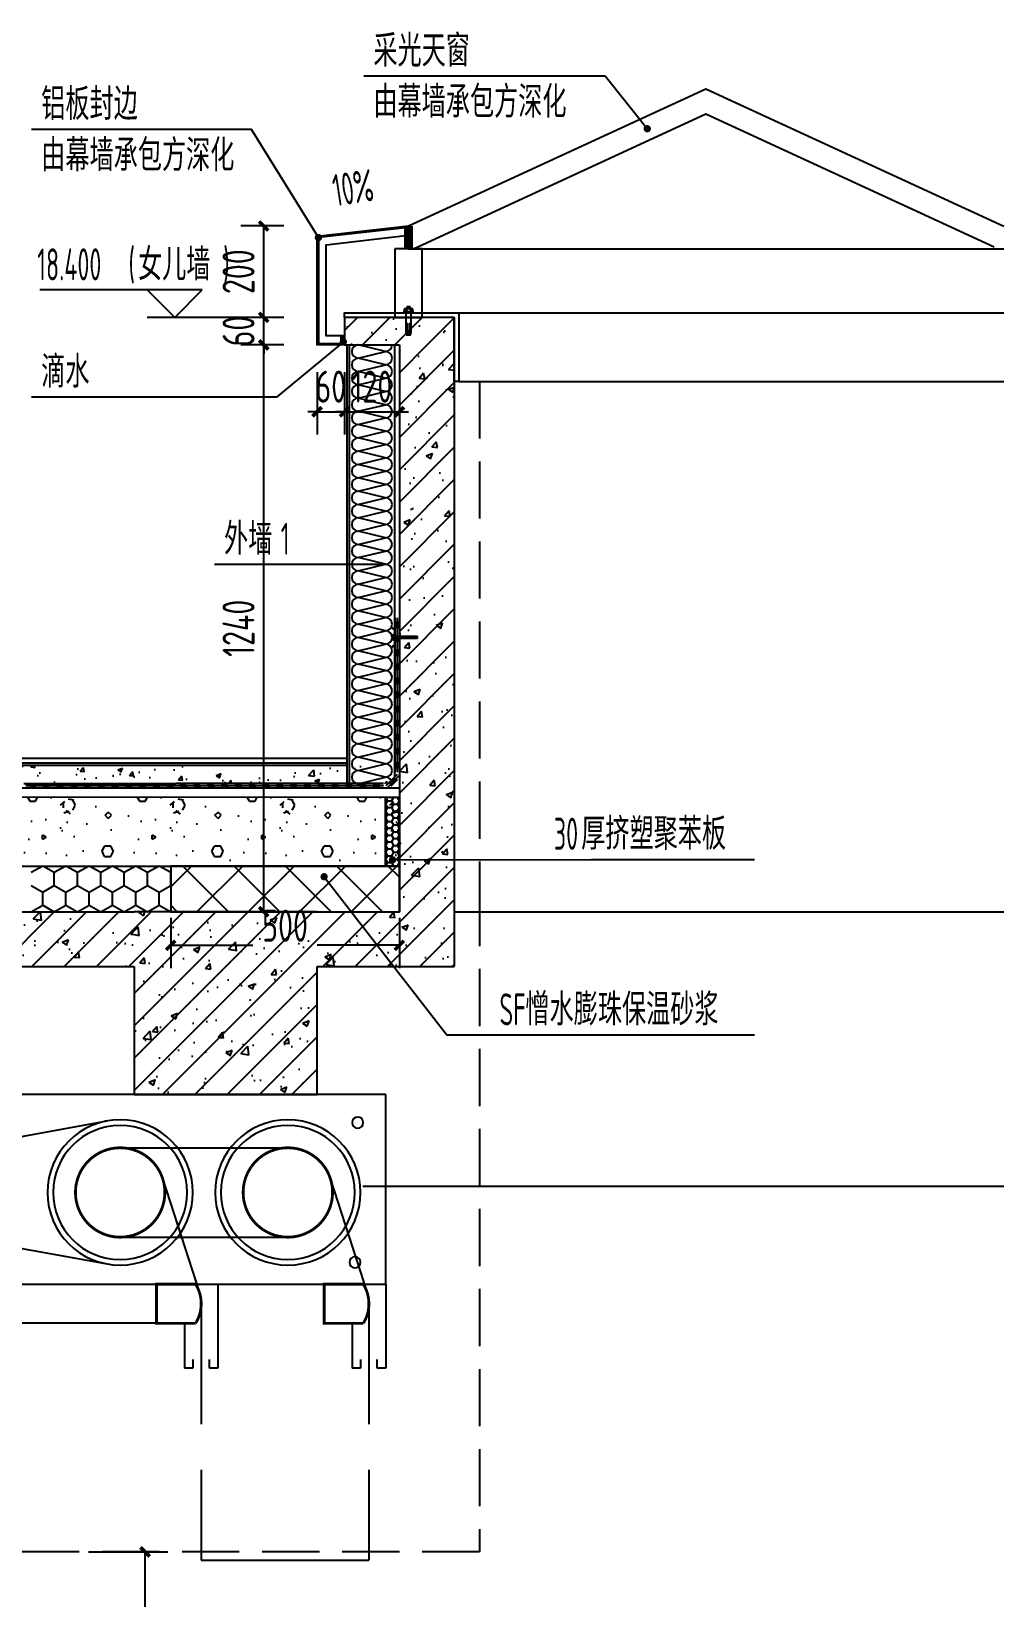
# Model space of a CAD drawing. Extents: x 198753 to 882193, y -399300 to 132460.
# Drawn here: x 438210 to 440336, y -62245 to -58819 of the extents above; entities that cross this region are included whole.
import ezdxf

# ---------------------------------------------------------------- set-up
doc = ezdxf.new("R2010")
doc.units = 0
doc.header["$LTSCALE"] = 1000
doc.header["$MEASUREMENT"] = 0
doc.linetypes.add('DASH', pattern=[0.35, 0.25, -0.1])
for name, color, linetype in [('01-标注_尺寸', 124, 'Continuous'), ('01-标注_标高', 200, 'Continuous'), ('01-标注_符号', 200, 'Continuous'), ('02-TEXT_标注', 130, 'Continuous'), ('05-填充_天正', 26, 'Continuous'), ('A-C_窗', 140, 'Continuous'), ('A-D-金属剖线', 200, 'Continuous'), ('A-D_龙骨', 131, 'Continuous'), ('A-O_屋面', 201, 'Continuous'), ('A-O_防水层', 222, 'Continuous'), ('A-STR-面层', 191, 'Continuous'), ('A-STR_门窗', 140, 'Continuous'), ('A-SUR_保温', 222, 'Continuous'), ('A-SUR_看线', 231, 'Continuous'), ('A-TECH_结构', 21, 'Continuous'), ('A_STR-砼墙', 51, 'Continuous'), ('A_STR-砼柱', 51, 'Continuous'), ('构造物', 145, 'Continuous'), ('钢龙骨', 173, 'Continuous')]:
    doc.layers.add(name, color=color, linetype=linetype)
doc.styles.add('_TCH_DIM', font='ROS1', dxfattribs={"width": 0.8, "bigfont": 'JD'})
doc.styles.add('_TCH_DIM_T3', font='ROS1', dxfattribs={"width": 0.8, "bigfont": 'JD'})
doc.dimstyles.new('_TCH_ARCH&&20', dxfattribs={"dimtxt": 70, "dimasz": 20, "dimexe": 50, "dimexo": 60, "dimgap": 20, "dimtad": 1, "dimdec": 0, "dimzin": 0, "dimdsep": 46, "dimtxsty": '_TCH_DIM_T3', "dimblk": 'ARCHTICK', "dimcen": 0.09, "dimclrt": 4, "dimazin": 2, "dimtfac": 1, "dimtdec": 0, "dimtix": 1, "dimtmove": 2, "dimatfit": 3, "dimfxl": 0, "dimtolj": 1, "dimtzin": 0, "dimarcsym": 0})
pattern_1 = [(45, (0, 0), (-35.355339, 35.355339), []), (50, (0, 0), (143.452037, -12.550427), [15, -165]), (355, (0, 0), (-27.750267, 150.438427), [12, -132]), (100.4514, (11.95, -1.05), (115.701876, 137.88791), [12.74804, -140.228422]), (46.1842, (0, 40), (213.44821, -33.1038), [22.5, -247.5]), (96.6356, (17.79, 37.24), (186.93254, 194.82357), [19.12206, -210.3426]), (351.1842, (0, 40), (186.93239, 194.82372), [18, -198]), (21, (20, 30), (119.38141, -80.523778), [15, -165]), (326, (20, 30), (48.663066, 145.03001), [12, -132]), (71.4514, (29.95, 23.29), (168.044526, 64.5061), [12.74804, -140.228422]), (37.5, (0, 0), (2.431971, 66.578771), [0, -130.4, 0, -134, 0, -132.5]), (7.5, (0, 0), (52.613907, 78.882342), [0, -76.4, 0, -127.4, 0, -50.5]), (327.5, (-44.6, 0), (106.764487, -4.5109743), [0, -50, 0, -156, 0, -207]), (317.5, (-64.6, 0), (116.637234, 20.020996), [0, -65, 0, -103.6, 0, -147])]

# ---------------------------------------------------------------- blocks, each defined once
blk = doc.blocks.new('双轨双帘防火卷帘门')
for p, q in [((-100, 0), (800, 0)), ((-100, -339.1), (-100, 0)), ((800, 0), (800, -409.1)), ((669.3, -96.3), (398.2, -47.1)), ((375, -95), (75, -95)), ((-1.5, -151.6), (-67.1, -354.7)), ((298.5, -151.6), (232.9, -354.7)), ((375, -255), (75, -255)), ((669.3, -253.7), (398.2, -302.9)), ((800, -339.1), (-100, -339.1)), ((-100, -339.1), (-100, -489.1)), ((200, -339.1), (200, -489.1)), ((-40, -409.1), (-40, -489.1)), ((260, -409.1), (260, -489.1)), ((310, -409.1), (800, -409.1)), ((-85, -489.1), (-85, -474.1)), ((-55, -474.1), (-55, -489.1)), ((215, -489.1), (215, -474.1)), ((245, -474.1), (245, -489.1)), ((-100, -489.1), (-85, -489.1)), ((-55, -489.1), (-40, -489.1)), ((200, -489.1), (215, -489.1)), ((245, -489.1), (260, -489.1))]:
    blk.add_line(p, q)
at = {"const_width": 5}
for points in [[(75, -95, -1), (75, -255, -1), (75, -95, -1)], [(375, -95, -1), (375, -255, -1), (375, -95, -1)], [(655, -135, -1), (655, -215, -1), (655, -135, 687123916425.603516)]]:
    blk.add_lwpolyline(points, format="xyb", dxfattribs=at)
for points in [[(-60, -339.1, 0.285714), (-60, -409.1), (10, -409.1), (10, -339.1)], [(240, -339.1, 0.285714), (240, -409.1), (310, -409.1), (310, -339.1)]]:
    blk.add_lwpolyline(points, format="xyb", close=True, dxfattribs=at)
for centre, radius in [((-50, -50), 10), ((75, -175), 130), ((75, -175), 120), ((375, -175), 130), ((375, -175), 120), ((750, -50), 10), ((655, -175), 80), ((-45, -300), 10), ((750, -300), 10)]:
    blk.add_circle(centre, radius)
blk.add_arc((296.2, -374.1), 66.3, 162.9588, 180)
blk = doc.blocks.new('A$C1C2A6847')
for p, q in [((52, 23.1), (55, 28.3)), ((52, 19.1), (55, 14)), ((55, 28.3), (55, 14))]:
    blk.add_line(p, q)
for points in [[(56, 42.1), (51, 37.1), (51, 5.1), (56, 0.1)], [(56.7, 41.4), (52, 36.7), (52, 26.6)], [(0, 21.1), (2, 23.1), (52, 23.1), (52, 19.1), (2, 19.1), (0, 21.1)], [(52, 25.6), (52, 16.6)], [(52, 15.6), (52, 5.6), (56.7, 0.9)]]:
    blk.add_lwpolyline(points)
for centre, start, end in [((56.4, 41.8), 315, 135), ((52, 26.1), 270, 90), ((52, 16.1), 270, 90), ((56.4, 0.5), 225, 45)]:
    blk.add_arc(centre, 0.5, start, end)
blk = doc.blocks.new('fdsgfd')
at = {"layer": '构造物', "linetype": 'DASH', "ltscale": 0.2}
for p, q in [((-7.9, 1.4), (-11.9, 1.4)), ((-11.9, 1.4), (-11.9, 0)), ((-11.9, 0), (-3.5, 0)), ((-9.2, 8.1), (-9.2, 3.7)), ((-6.8, 2.8), (-7.9, 2.8)), ((-7.9, 2.8), (-7.9, 1.4)), ((7.9, 1.4), (-7.9, 1.4)), ((-3.7, 9), (-7, 9)), ((-6.8, 2.8), (6.8, 2.8)), ((6, 0), (-6, 0)), ((-6, 0), (-6, -45)), ((-4.6, 8.2), (-4.6, 3.6)), ((-3.7, 13), (-4, 12.3)), ((4, 11.7), (-4, 12.3)), ((-4, 12.3), (-3.4, 10.9)), ((-3.4, 10.9), (-4, 9.7)), ((4, 9), (-4, 9.7)), ((-4, 9.7), (-3.7, 9)), ((3.4, 13), (-3.7, 13)), ((4, 9), (-3.7, 9)), ((-3.4, 10.9), (3.4, 10.4)), ((4, 11.7), (3.4, 13)), ((3.4, 10.4), (4, 11.7)), ((4, 9), (3.4, 10.4)), ((3.5, 0), (11.9, 0)), ((7, 9), (4, 9)), ((4.6, 8.2), (4.6, 3.6)), ((6, -45), (6, 0)), ((7.9, 2.8), (6.8, 2.8)), ((7.9, 1.4), (7.9, 2.8)), ((11.9, 1.4), (7.9, 1.4)), ((9.2, 3.7), (9.2, 8.1)), ((11.9, 0), (11.9, 1.4)), ((-6, -45), (-4, -45)), ((-4, -45), (-5.3, -48)), ((-5.3, -48), (5.3, -48)), ((5.3, -48), (4, -45)), ((4, -45), (6, -45))]:
    blk.add_line(p, q, dxfattribs=at)
for points in [[(-6.8, 9, -0.219294), (-4.6, 8.2, -0.173205), (4.6, 8.2, -0.102242), (6.8, 9)], [(-6.8, 2.8, 0.219294), (-4.6, 3.6, 0.173205), (4.6, 3.6, 0.102242), (6.8, 2.8)]]:
    blk.add_lwpolyline(points, format="xyb", dxfattribs=at)
blk.add_lwpolyline([(-4, -45), (-4, -22.3), (-2.7, -22.3), (-2.7, -45), (2.7, -45), (2.7, -22.3), (4, -22.3), (4, -45)], dxfattribs=at)
for centre, radius, start, end in [((-7.1, 6.1), 2.86, 86.7154, 137.7444), ((-6.8, 6.4), 3.56, 227.5084, 271.3321), ((6.9, 6.2), 3.43, 267.786, 313.3734), ((7, 5.8), 3.15, 44.7477, 90.8069)]:
    blk.add_arc(centre, radius, start, end, dxfattribs=at)
blk = doc.blocks.new('kyuhtr')
at = {"const_width": 20}
blk.add_lwpolyline([(50, 0), (0, 0)], dxfattribs=at)
blk.add_lwpolyline([(50, -30), (200, -30), (200, 30), (50, 30)], close=True)
blk = doc.blocks.new('$LinePat$聚苯板')
at = {"color": 0}
for p, q in [((14.8, -8.6), (0, 0)), ((29.7, 0), (14.8, -8.6)), ((14.8, -8.6), (14.8, -25.7)), ((14.8, -25.7), (0, -34.3)), ((0, -34.3), (0, -51.4)), ((29.7, -34.3), (14.8, -25.7)), ((0, -51.4), (14.8, -60)), ((14.8, -60), (29.7, -51.4))]:
    blk.add_line(p, q, dxfattribs=at)
blk = doc.blocks.new('*U237')
at = {"layer": 'A-SUR_保温', "color": 26}
blk.add_lwpolyline([(0, 0), (30, 0), (30, 150.3), (0, 150.3), (0, 0)], dxfattribs=at)
at = {"layer": 'A-SUR_保温', "color": 26, "xscale": -0.5060437014247401, "yscale": 0.5, "zscale": 0.5, "rotation": 270.0000009086517}
for p in [(30, 135.2), (30, 120.2), (30, 105.2), (30, 90.2), (30, 75.1), (30, 60.1), (30, 45.1), (30, 30.1), (30, 15), (30, 0)]:
    blk.add_blockref('$LinePat$聚苯板', p, dxfattribs=at)
blk = doc.blocks.new('_ArchTick')
at = {"color": 0, "linetype": 'ByBlock', "const_width": 0.4}
blk.add_lwpolyline([(-0.5, -0.5), (0.5, 0.5)], dxfattribs=at)
blk = doc.blocks.new('*D2115')
at = {"layer": '01-标注_尺寸', "color": 0, "lineweight": -2, "transparency": 16777216}
for p, q in [((0, -13.3), (0, -123.3)), ((500, -13.3), (500, -123.3)), ((0, -73.3), (179.6, -73.3)), ((500, -73.3), (320.4, -73.3))]:
    blk.add_line(p, q, dxfattribs=at)
at = {"layer": 'Defpoints', "color": 0, "transparency": 16777216}
for p in [(0, 46.7), (500, 46.7), (500, -73.3)]:
    blk.add_point(p, dxfattribs=at)
at = {"layer": '01-标注_尺寸', "color": 0, "lineweight": -2, "transparency": 16777216, "xscale": 20, "yscale": 20, "zscale": 20, "rotation": 180}
blk.add_blockref('_ArchTick', (0, -73.3), dxfattribs=at)
at = {"layer": '01-标注_尺寸', "color": 0, "lineweight": -2, "transparency": 16777216, "xscale": 20, "yscale": 20, "zscale": 20}
blk.add_blockref('_ArchTick', (500, -73.3), dxfattribs=at)
at = {"layer": '01-标注_尺寸', "color": 4, "transparency": 16777216, "insert": (250, -30.6), "char_height": 70, "attachment_point": 5, "style": '_TCH_DIM_T3'}
blk.add_mtext('\\A1;500', dxfattribs=at)
blk = doc.blocks.new('$LinePat$防水层2')
at = {"color": 0}
blk.add_line((0, 0), (600, 0), dxfattribs=at)
blk.add_solid([(150, 0), (450, 0), (150, -100), (450, -100)], dxfattribs=at)
blk = doc.blocks.new('$LinePat$岩棉板')
at = {"color": 0}
for p, q in [((0, -17), (12, -67)), ((12, -67), (24, -17))]:
    blk.add_line(p, q, dxfattribs=at)
for centre, start, end in [((12, -17), 0, 180), ((0, -67), 270, 0), ((24, -67), 180, 270)]:
    blk.add_arc(centre, 12, start, end, dxfattribs=at)
at = {"layer": 'Defpoints'}
blk.add_point((0, 0.1), dxfattribs=at)
at = {"layer": 'Defpoints', "color": 0}
blk.add_point((24, -84), dxfattribs=at)
blk = doc.blocks.new('*D1692')
at = {"layer": '01-标注_尺寸', "color": 0, "lineweight": -2, "transparency": 16777216}
for p, q in [((438335.2, -62144.9), (438509, -62144.9)), ((438459, -64944.9), (438459, -62144.9)), ((438335.2, -64944.9), (438509, -64944.9))]:
    blk.add_line(p, q, dxfattribs=at)
at = {"layer": 'Defpoints', "color": 0, "transparency": 16777216}
for p in [(438275.2, -62144.9), (438459, -62144.9), (438275.2, -64944.9)]:
    blk.add_point(p, dxfattribs=at)
at = {"layer": '01-标注_尺寸', "color": 0, "lineweight": -2, "transparency": 16777216, "xscale": 20, "yscale": 20, "zscale": 20}
for p, rotation in [((438459, -62144.9), 90), ((438459, -64944.9), 270)]:
    blk.add_blockref('_ArchTick', p, dxfattribs=dict(at, rotation=rotation))
at = {"layer": '01-标注_尺寸', "color": 4, "transparency": 16777216, "insert": (438404, -63532.7), "char_height": 70, "attachment_point": 5, "rotation": 90, "style": '_TCH_DIM_T3'}
blk.add_mtext('\\A1;2800', dxfattribs=at)
blk = doc.blocks.new('*D1694')
at = {"layer": '01-标注_尺寸', "color": 0, "lineweight": -2, "transparency": 16777216}
for p, q in [((438835, -59565.1), (438835, -59701.5)), ((438895, -59565.1), (438895, -59701.5)), ((438835, -59651.5), (438815, -59651.5)), ((438835, -59651.5), (438895, -59651.5)), ((438895, -59651.5), (438915, -59651.5))]:
    blk.add_line(p, q, dxfattribs=at)
at = {"layer": 'Defpoints', "color": 0, "transparency": 16777216}
for p in [(438835, -59505.1), (438895, -59505.1), (438895, -59651.5)]:
    blk.add_point(p, dxfattribs=at)
at = {"layer": '01-标注_尺寸', "color": 0, "lineweight": -2, "transparency": 16777216, "xscale": 20, "yscale": 20, "zscale": 20}
blk.add_blockref('_ArchTick', (438835, -59651.5), dxfattribs=at)
at = {"layer": '01-标注_尺寸', "color": 0, "lineweight": -2, "transparency": 16777216, "xscale": 20, "yscale": 20, "zscale": 20, "rotation": 180}
blk.add_blockref('_ArchTick', (438895, -59651.5), dxfattribs=at)
at = {"layer": '01-标注_尺寸', "color": 4, "transparency": 16777216, "insert": (438865, -59596.5), "char_height": 70, "attachment_point": 5, "style": '_TCH_DIM_T3'}
blk.add_mtext('\\A1;60', dxfattribs=at)
blk = doc.blocks.new('*D1695')
at = {"layer": '01-标注_尺寸', "color": 0, "lineweight": -2, "transparency": 16777216}
for p, q in [((438895, -59565.1), (438895, -59701.5)), ((439015, -59565.1), (439015, -59701.5)), ((438895, -59651.5), (438875, -59651.5)), ((438895, -59651.5), (439015, -59651.5)), ((439015, -59651.5), (439035, -59651.5))]:
    blk.add_line(p, q, dxfattribs=at)
at = {"layer": 'Defpoints', "color": 0, "transparency": 16777216}
for p in [(438895, -59505.1), (439015, -59505.1), (439015, -59651.5)]:
    blk.add_point(p, dxfattribs=at)
at = {"layer": '01-标注_尺寸', "color": 0, "lineweight": -2, "transparency": 16777216, "xscale": 20, "yscale": 20, "zscale": 20}
blk.add_blockref('_ArchTick', (438895, -59651.5), dxfattribs=at)
at = {"layer": '01-标注_尺寸', "color": 0, "lineweight": -2, "transparency": 16777216, "xscale": 20, "yscale": 20, "zscale": 20, "rotation": 180}
blk.add_blockref('_ArchTick', (439015, -59651.5), dxfattribs=at)
at = {"layer": '01-标注_尺寸', "color": 4, "transparency": 16777216, "insert": (438955, -59596.5), "char_height": 70, "attachment_point": 5, "style": '_TCH_DIM_T3'}
blk.add_mtext('\\A1;120', dxfattribs=at)
blk = doc.blocks.new('*D1696')
at = {"layer": '01-标注_尺寸', "color": 0, "lineweight": -2, "transparency": 16777216}
for p, q in [((438762.2, -59245.1), (438668.3, -59245.1)), ((438718.3, -59445.1), (438718.3, -59245.1)), ((438762.2, -59445.1), (438668.3, -59445.1))]:
    blk.add_line(p, q, dxfattribs=at)
at = {"layer": 'Defpoints', "color": 0, "transparency": 16777216}
for p in [(438718.3, -59245.1), (438822.2, -59245.1), (438822.2, -59445.1)]:
    blk.add_point(p, dxfattribs=at)
at = {"layer": '01-标注_尺寸', "color": 0, "lineweight": -2, "transparency": 16777216, "xscale": 20, "yscale": 20, "zscale": 20}
for p, rotation in [((438718.3, -59245.1), 90), ((438718.3, -59445.1), 270)]:
    blk.add_blockref('_ArchTick', p, dxfattribs=dict(at, rotation=rotation))
at = {"layer": '01-标注_尺寸', "color": 4, "transparency": 16777216, "insert": (438663.3, -59345.1), "char_height": 70, "attachment_point": 5, "rotation": 90, "style": '_TCH_DIM_T3'}
blk.add_mtext('\\A1;200', dxfattribs=at)
blk = doc.blocks.new('*D1697')
at = {"layer": '01-标注_尺寸', "color": 0, "lineweight": -2, "transparency": 16777216}
for p, q in [((438718.3, -59445.1), (438718.3, -59425.1)), ((438762.2, -59445.1), (438668.3, -59445.1)), ((438718.3, -59505.1), (438718.3, -59445.1)), ((438762.2, -59505.1), (438668.3, -59505.1)), ((438718.3, -59505.1), (438718.3, -59525.1))]:
    blk.add_line(p, q, dxfattribs=at)
at = {"layer": 'Defpoints', "color": 0, "transparency": 16777216}
for p in [(438718.3, -59445.1), (438822.2, -59445.1), (438822.2, -59505.1)]:
    blk.add_point(p, dxfattribs=at)
at = {"layer": '01-标注_尺寸', "color": 0, "lineweight": -2, "transparency": 16777216, "xscale": 20, "yscale": 20, "zscale": 20}
for p, rotation in [((438718.3, -59445.1), 270), ((438718.3, -59505.1), 90)]:
    blk.add_blockref('_ArchTick', p, dxfattribs=dict(at, rotation=rotation))
at = {"layer": '01-标注_尺寸', "color": 4, "transparency": 16777216, "insert": (438663.3, -59475.1), "char_height": 70, "attachment_point": 5, "rotation": 90, "style": '_TCH_DIM_T3'}
blk.add_mtext('\\A1;60', dxfattribs=at)
blk = doc.blocks.new('*D1698')
at = {"layer": '01-标注_尺寸', "color": 0, "lineweight": -2, "transparency": 16777216}
for p, q in [((438762.2, -59505.1), (438668.3, -59505.1)), ((438718.3, -60744.9), (438718.3, -59505.1)), ((438762.2, -60744.9), (438668.3, -60744.9))]:
    blk.add_line(p, q, dxfattribs=at)
at = {"layer": 'Defpoints', "color": 0, "transparency": 16777216}
for p in [(438718.3, -59505.1), (438822.2, -59505.1), (438822.2, -60744.9)]:
    blk.add_point(p, dxfattribs=at)
at = {"layer": '01-标注_尺寸', "color": 0, "lineweight": -2, "transparency": 16777216, "xscale": 20, "yscale": 20, "zscale": 20}
for p, rotation in [((438718.3, -59505.1), 90), ((438718.3, -60744.9), 270)]:
    blk.add_blockref('_ArchTick', p, dxfattribs=dict(at, rotation=rotation))
at = {"layer": '01-标注_尺寸', "color": 4, "transparency": 16777216, "insert": (438663.3, -60125), "char_height": 70, "attachment_point": 5, "rotation": 90, "style": '_TCH_DIM_T3'}
blk.add_mtext('\\A1;1240', dxfattribs=at)
blk = doc.blocks.new('dfsgfdgh')
at = {"transparency": 33554641}
h = blk.add_hatch(dxfattribs=at)
h.set_pattern_fill('ANSI37', color=26, scale=50)
h.set_pattern_definition([(45, (4580, -17100), (-56.1266, 56.1266), []), (135, (4580, -17100), (-56.1266, -56.1266), [])])
h.paths.add_polyline_path([(0, 0), (500, 0), (500, 100), (0, 100)])
at = {"color": 26}
blk.add_lwpolyline([(0, 0), (500, 0), (500, 100), (0, 100)], close=True, dxfattribs=at)
at = {"layer": '01-标注_尺寸'}
dim = blk.add_linear_dim(base=(500, -73.3), p1=(0, 46.7), p2=(500, 46.7), angle=360, dimstyle='_TCH_ARCH&&20', dxfattribs=at)
dim.commit()
dim.dimension.update_dxf_attribs({"geometry": '*D2115', "text_midpoint": (250, -30.6), "dimtype": 161})

msp = doc.modelspace()

# ---------------------------------------------------------------- hatches: boundary and pattern name
at = {"layer": '05-填充_天正'}
h = msp.add_hatch(dxfattribs=at)
h.set_pattern_fill('钢筋混凝土', color=256, scale=20, style=0)
h.set_pattern_definition(pattern_1)
h.paths.add_polyline_path([(438895, -59445.1), (438895, -59505.1), (439135, -59505.1), (439135, -59445.1)])
h = msp.add_hatch(dxfattribs=at)
h.set_pattern_fill('钢筋混凝土', color=256, scale=20, style=0)
h.set_pattern_definition(pattern_1)
h.paths.add_polyline_path([(439135, -59505.1), (439015, -59505.1), (439015, -60744.9), (439047.5, -60804.9), (439135, -60744.9)])
h = msp.add_hatch(dxfattribs=at)
h.set_pattern_fill('钢筋混凝土', color=256, scale=20, style=0)
h.set_pattern_definition(pattern_1)
h.paths.add_polyline_path([(438435, -60864.9), (438435, -60744.9), (436835, -60744.9), (436835, -60864.9)])
h = msp.add_hatch(dxfattribs=at)
h.set_pattern_fill('钢筋混凝土', color=256, scale=20, style=0)
h.set_pattern_definition(pattern_1)
h.paths.add_polyline_path([(438435, -61144.9), (438835, -61144.9), (438835, -60744.9), (438435, -60744.9)])
h = msp.add_hatch(dxfattribs=at)
h.set_pattern_fill('钢筋混凝土', color=256, scale=20, style=0)
h.set_pattern_definition(pattern_1)
h.paths.add_polyline_path([(438835, -60744.9), (438835, -60864.9), (439025, -60864.9), (439047.5, -60804.9), (439015, -60744.9)])
h = msp.add_hatch(dxfattribs=at)
h.set_pattern_fill('钢筋混凝土', color=256, scale=20, style=0)
h.set_pattern_definition(pattern_1)
h.paths.add_polyline_path([(439047.5, -60804.9), (439015, -60864.9), (439135, -60864.9), (439135, -60744.9)])
at = {"layer": 'A-SUR_保温'}
h = msp.add_hatch(dxfattribs=at)
h.set_pattern_fill('混凝土', color=26, scale=15)
h.set_pattern_definition([(50, (328680.995, 341678.195), (107.589027, -9.41282), [11.25, -123.75]), (355, (328681, 341678.2), (-20.8127, 112.82882), [9, -99]), (100.4514, (328689.96, 341677.41), (86.776407, 103.415931), [9.561029, -105.171317]), (46.1842, (328681, 341708.2), (160.086157, -24.827852), [16.875, -185.625]), (96.6356, (328694.34, 341706.13), (140.199406, 146.11768), [14.34154, -157.75695]), (351.1842, (328681, 341708.2), (140.19929, 146.11779), [13.5, -148.5]), (21, (328695.995, 341700.695), (89.536058, -60.392834), [11.25, -123.75]), (326, (328696, 341700.7), (36.4973, 108.772507), [9, -99]), (71.4514, (328703.46, 341695.66), (126.033394, 48.379575), [9.561029, -105.171317]), (37.5, (328680.995, 341678.195), (1.8239783, 49.934078), [0, -97.8, 0, -100.5, 0, -99.375]), (7.5, (328680.995, 341678.195), (39.4604306, 59.161757), [0, -57.3, 0, -95.55, 0, -37.875]), (327.5, (328647.545, 341678.195), (80.0733654, -3.3832308), [0, -37.5, 0, -117, 0, -155.25]), (317.5, (328632.545, 341678.195), (87.477925, 15.015747), [0, -48.75, 0, -77.7, 0, -110.25])])
h.paths.add_polyline_path([(439015, -60464.4), (439015, -60424.9), (436874, -60424.9), (436874.5, -60464.9)])
h = msp.add_hatch(dxfattribs=at)
h.set_pattern_fill('加气混凝土', color=26, scale=20)
h.set_pattern_definition([(0, (448910.53, 337405), (120, 240), [0, -240]), (0, (448770.13, 337372.6), (120, 240), [0, -240]), (0, (448848.13, 337370.2), (120, 240), [0, -240]), (0, (448933.33, 337441), (120, 240), [0, -240]), (0, (448833.73, 337358.2), (120, 240), [0, -240]), (0, (448957.33, 337592.2), (120, 240), [0, -240]), (0, (448884.13, 337573), (120, 240), [0, -240]), (0, (448922.53, 337543), (120, 240), [0, -240]), (0, (448726.93, 337538.2), (120, 240), [0, -240]), (0, (448844.53, 337527.4), (120, 240), [0, -240]), (0, (448798.93, 337466.2), (120, 240), [0, -240]), (0, (448801.33, 337376.2), (120, 240), [0, -240]), (0, (448891.33, 337366.6), (120, 240), [0, -240]), (0, (448957.33, 337472.2), (120, 240), [0, -240]), (0, (448732.93, 337435), (120, 240), [0, -240]), (0, (448753.33, 337475.8), (120, 240), [0, -240]), (0, (448846.93, 337459), (120, 240), [0, -240]), (0, (448813.33, 337424.2), (120, 240), [0, -240]), (0, (448794.13, 337503.4), (120, 240), [0, -240]), (0, (448824.13, 337593.4), (120, 240), [0, -240]), (0, (448742.53, 337384.6), (120, 240), [0, -240]), (0, (448874.53, 337544.2), (120, 240), [0, -240]), (0, (448762.93, 337547.8), (120, 240), [0, -240]), (0, (448743.73, 337579), (120, 240), [0, -240]), (130.601294, (448942.587, 337517.052), (-599.99999337, 720.00000315), [10.53662, -4414.8444]), (18.434949, (448925.444, 337521.623), (599.9999978, 239.9999982), [10.8421, -1507.05116]), (90, (448925.44, 337511.34), (120, 240), [10.28571, -469.71426]), (161.565051, (448935.73, 337507.91), (-600.000003, 239.999982), [10.8421, -1507.05116]), (53.130102, (448935.73, 337507.91), (120, 240), [11.42857, -1188.5714]), (135, (448944.87, 337385.62), (-120.000015, 239.999984), [9.69746, -669.12504]), (45, (448931.16, 337385.62), (120, 239.999999), [9.69746, -669.12504]), (135, (448938.02, 337378.77), (-120.000015, 239.999984), [9.69746, -669.12504]), (45, (448938.02, 337378.77), (120, 239.999999), [9.69746, -669.12504]), (116.56505, (448829.44, 337546.77), (-2e-05, 479.99999), [12.77753, -255.5506]), (180, (448823.73, 337558.2), (-120, 240), [13.71429, -226.2857]), (63.43495, (448804.3, 337546.77), (1e-06, 480), [12.77753, -255.5506]), (116.56505, (448810.02, 337535.34), (-2e-05, 479.99999), [12.77753, -255.5506]), (0, (448810.02, 337535.34), (120, 240), [13.71429, -226.2857]), (63.43495, (448823.73, 337535.34), (1e-06, 480), [12.77753, -255.5506]), (107.102728, (448919.73, 337465.623), (-359.99998624, 1200.00000194), [15.54454, -6513.161]), (143.972626, (448915.159, 337480.48), (-2279.9999711, 1679.9999981), [15.54454, -3248.808]), (180, (448902.59, 337489.62), (-120, 240), [14.85714, -225.14284]), (36.0273733, (448875.159, 337480.48), (2279.99998315, 1679.9999819), [15.54454, -3248.808]), (71.565051, (448870.587, 337466.766), (360.000002, 1199.999998), [14.45613, -1503.43712]), (107.102728, (448875.159, 337451.909), (-359.99998624, 1200.00000194), [15.54454, -6513.161]), (143.972626, (448887.73, 337442.766), (-2279.9999711, 1679.9999981), [15.54454, -3248.808]), (0, (448887.73, 337442.77), (120, 240), [14.85714, -225.14284]), (36.0273733, (448902.587, 337442.766), (2279.99998315, 1679.9999819), [15.54454, -3248.808]), (71.565051, (448915.16, 337451.91), (360.000002, 1199.999998), [14.45613, -1503.43712]), (150.255118, (448922.016, 337577.623), (-360.0000009, 239.999997), [9.21401, -1925.72784]), (90, (448914.02, 337573.05), (120, 240), [9.14286, -470.8571]), (29.744881, (448914.016, 337573.052), (360.0000002, 239.9999989), [9.21401, -1925.72784]), (116.56505, (448866.02, 337407.34), (-2e-05, 479.99999), [12.77753, -255.5506]), (168.690067, (448860.302, 337418.766), (-1080.0000008, 239.999994), [11.6549, -2435.8742]), (41.185925, (448839.73, 337413.052), (2999.99998182, 2639.9999769), [12.14874, -5090.3208]), (90, (448839.73, 337401.62), (120, 240), [11.42857, -468.5714]), (138.814074, (448848.873, 337393.623), (-2999.99994668, 2640.0000168), [12.14874, -5090.3208]), (16.6992442, (448848.873, 337393.623), (3959.9999702, 1199.99998743), [11.93178, -4999.415]), (60.945396, (448860.302, 337397.052), (119.99999968, 239.99999788), [11.76643, -4930.1358]), (109.983106, (448765.444, 337507.909), (-600.00000226, 1679.99999555), [13.3768, -5604.879]), (155.556045, (448760.873, 337520.48), (-1560.00000595, 719.99998504), [13.8092, -5786.0526]), (24.4439547, (448735.73, 337520.48), (1560.00000078, 719.99999654), [13.8092, -5786.0526]), (70.0168934, (448731.159, 337507.909), (600.0000018, 1679.99999583), [13.3768, -5604.879]), (109.983106, (448735.73, 337495.337), (-600.00000226, 1679.99999555), [13.3768, -5604.879]), (160.016893, (448748.302, 337490.766), (-600.0000004, 239.9999891), [13.3768, -2795.751]), (19.9831065, (448748.302, 337490.766), (599.9999967, 239.9999996), [13.3768, -2795.751]), (70.0168934, (448760.873, 337495.337), (600.0000018, 1679.99999583), [13.3768, -5604.879]), (122.005383, (448854.587, 337486.195), (-120.0000161, 239.9999877), [10.78169, -2253.3736]), (18.434949, (448838.587, 337491.91), (599.9999978, 239.9999982), [10.8421, -1507.05116]), (90, (448838.59, 337481.62), (120, 240), [10.28571, -469.71426]), (161.565051, (448848.873, 337478.195), (-600.000003, 239.999982), [10.8421, -1507.05116]), (54.462322, (448848.873, 337478.195), (839.9999988, 1199.9999982), [9.83123, -4119.2846]), (116.56505, (448784.87, 337427.9), (-2e-05, 479.99999), [12.77753, -255.5506]), (180, (448779.16, 337439.34), (-120, 240), [12.57143, -227.42856]), (59.0362434, (448759.73, 337427.909), (120.0000004, 239.9999988), [13.32789, -2785.5288]), (120.963756, (448766.587, 337416.48), (-120.0000164, 239.999989), [13.32789, -2785.5288]), (0, (448766.59, 337416.48), (120, 240), [12.57143, -227.42856]), (63.43495, (448779.16, 337416.48), (1e-06, 480), [12.77753, -255.5506])])
h.paths.add_polyline_path([(439015, -60633.7), (439015, -60494.6), (436834.3, -60494.9), (436834.3, -60624.9)])

# ---------------------------------------------------------------- linework, layer by layer
at = {"layer": '01-标注_标高'}
for p, q in [((438583.8, -59385.1), (438229.2, -59385.1)), ((438523.8, -59445.1), (438463.8, -59385.1)), ((438523.8, -59445.1), (438583.8, -59385.1)), ((438683.8, -59445.1), (438463.8, -59445.1))]:
    msp.add_line(p, q, dxfattribs=at)
at = {"layer": '01-标注_符号'}
for p, q in [((439464.7, -58917.6), (438937.2, -58917.6)), ((439557, -59032.5), (439464.7, -58917.6)), ((438691.5, -59034.3), (438210.9, -59034.3)), ((438838, -59270.5), (438691.5, -59034.3)), ((438892.5, -59498.7), (438746, -59619.7)), ((438746, -59619.7), (438210.9, -59619.7)), ((438751, -59985.2), (438610.6, -59985.2)), ((438986.2, -59985.2), (438751, -59985.2)), ((439000, -60631.3), (439435, -60630.3)), ((439435, -60630.3), (439791.7, -60630.3)), ((438850.4, -60668.2), (439118.4, -61014.4)), ((439118.4, -61014.4), (439791.7, -61014.4))]:
    msp.add_line(p, q, dxfattribs=at)
at = {"layer": '01-标注_符号', "const_width": 8}
for points in [[(439559.5, -59035.6, 1), (439554.5, -59029.4, 1)], [(438840.1, -59273.9, 1), (438835.9, -59267.1, 1)], [(438895.6, -59496.2, 1), (438889.4, -59501.3, 1)], [(438996, -60631.3, 1), (439004, -60631.3, 1)], [(438848, -60665.1, 1), (438852.9, -60671.4, 1)]]:
    msp.add_lwpolyline(points, format="xyb", close=True, dxfattribs=at)
at = {"layer": '01-标注_符号'}
msp.add_lwpolyline([(438977.3, -59208.3, 0, 0, 0), (438919.9, -59217, 16, 0, 0), (438860.6, -59226.1, 0, 0, 0)], format="xyseb", dxfattribs=at)
at = {"layer": 'A-C_窗'}
for points in [[(439035, -59245.1), (439685, -58945.1), (440336.3, -59245.7)], [(439046, -59295.1), (439685, -59000.2), (440315.3, -59291.1)]]:
    msp.add_lwpolyline(points, dxfattribs=at)
at = {"layer": 'A-D-金属剖线'}
for points in [[(438895, -59505.1), (438835, -59505.1), (438835, -59267.7), (439035, -59245.1)], [(439035, -59248.2), (438838, -59270.5), (438838, -59502.1), (438895, -59502.1)], [(438895, -59485.1), (438855, -59485.1), (438855, -59286.1), (439035, -59265.6)]]:
    msp.add_lwpolyline(points, dxfattribs=at)
msp.add_lwpolyline([(439015, -59435.1), (439145, -59435.1), (439145, -59585.1), (439135, -59585.1), (439135, -59445.1), (438895, -59445.1), (438895, -59435.1)], close=True, dxfattribs=at)
at = {"layer": 'A-D-金属剖线', "const_width": 10}
msp.add_lwpolyline([(438890, -59485.1), (438890, -59505.1)], dxfattribs=at)
at = {"layer": 'A-D_龙骨'}
msp.add_line((439035, -59295.1), (440336.3, -59295.1), dxfattribs=at)
at = {"layer": 'A-O_屋面'}
for p, q in [((438900, -59505.1), (438900, -60465.5)), ((438900, -60409.9), (436940, -60409.9)), ((438900, -60419.9), (436940, -60419.9)), ((438900, -60424.9), (436940, -60424.9)), ((439015, -60474.6), (436835, -60474.9)), ((439015, -60494.6), (436835.5, -60494.9)), ((436835, -60644.9), (439015, -60644.9))]:
    msp.add_line(p, q, dxfattribs=at)
at = {"layer": 'A-O_防水层'}
msp.add_lwpolyline([(439015, -60474.6), (436835, -60474.9)], dxfattribs=at)
at = {"layer": 'A-STR-面层', "linetype": 'DASH', "ltscale": 0.5}
msp.add_lwpolyline([(439145, -59585.1), (439190, -59585.1), (439190, -60694.9), (439190, -60694.9), (439190, -62144.9), (436835, -62144.9)], dxfattribs=at)
at = {"layer": 'A-STR_门窗', "linetype": 'DASH'}
for p, q in [((438581.6, -61615.5), (438581.6, -62162.8)), ((438948.3, -61615.5), (438948.3, -62162.8))]:
    msp.add_line(p, q, dxfattribs=at)
at = {"layer": 'A-STR_门窗'}
msp.add_line((438581.6, -62162.8), (438948.3, -62162.8), dxfattribs=at)
at = {"layer": 'A-SUR_保温'}
for p, q in [((438905, -59505.1), (438905, -60465.5)), ((439005, -60449.6), (439005, -59505.1))]:
    msp.add_line(p, q, dxfattribs=at)
at = {"layer": 'A-TECH_结构'}
for p, q in [((439135, -60744.9), (440336.3, -60744.9)), ((438935, -61344.9), (440336.3, -61344.9))]:
    msp.add_line(p, q, dxfattribs=at)
at = {"layer": 'A_STR-砼墙'}
for p, q in [((438895, -59445.1), (438895, -59505.1)), ((439135, -59445.1), (438895, -59445.1)), ((439135, -59445.1), (439135, -59505.1)), ((438895, -59505.1), (439015, -59505.1)), ((439015, -59505.1), (439015, -60744.9)), ((439135, -59505.1), (439135, -60744.9)), ((436835, -60744.9), (438435, -60744.9)), ((438835, -60744.9), (439015, -60744.9)), ((439135, -60744.9), (439135, -60744.9)), ((439135, -60744.9), (439135, -60864.9)), ((436835, -60864.9), (438435, -60864.9)), ((438835, -60864.9), (439025, -60864.9)), ((439015, -60864.9), (439135, -60864.9))]:
    msp.add_line(p, q, dxfattribs=at)
at = {"layer": 'A_STR-砼柱'}
for p, q in [((438835, -60744.9), (438435, -60744.9)), ((438435, -60864.9), (438435, -61144.9)), ((438835, -61144.9), (438835, -60864.9)), ((438435, -61144.9), (438835, -61144.9))]:
    msp.add_line(p, q, dxfattribs=at)
at = {"layer": '钢龙骨'}
for p, q in [((439145, -59435.1), (440336.3, -59435.1)), ((439145, -59585.1), (440336.3, -59585.1))]:
    msp.add_line(p, q, dxfattribs=at)

# ---------------------------------------------------------------- block references
msp.add_blockref('fdsgfd', (439035, -59435.1))
at = {"layer": 'A-D_龙骨', "rotation": 270}
msp.add_blockref('kyuhtr', (439035, -59245.1), dxfattribs=at)
at = {"layer": 'A-O_防水层', "yscale": 0.05, "zscale": 0.05}
for p, xscale, rotation in [((439005, -60102.1), -0.0511419810358557, 89.99999999366656), ((439010, -60102.1), -0.0511419810358557, 89.99999999366656), ((439005, -60132.8), -0.0511419810358557, 89.99999999366656), ((439010, -60132.8), -0.0511419810358557, 89.99999999366656), ((439005, -60163.5), -0.0511419810358557, 89.99999999366656), ((439010, -60163.5), -0.0511419810358557, 89.99999999366656), ((439005, -60194.2), -0.0511419810358557, 89.99999999366656), ((439010, -60194.2), -0.0511419810358557, 89.99999999366656), ((439005, -60224.8), -0.0511419810358557, 89.99999999366656), ((439010, -60224.8), -0.0511419810358557, 89.99999999366656), ((439005, -60255.5), -0.0511419810358557, 89.99999999366656), ((439005, -60286.2), -0.0511419810358557, 89.99999999366656), ((439010, -60255.5), -0.0511419810358557, 89.99999999366656), ((439010, -60286.2), -0.0511419810358557, 89.99999999366656), ((439005, -60316.9), -0.0511419810358557, 89.99999999366656), ((439010, -60316.9), -0.0511419810358557, 89.99999999366656), ((439005, -60347.6), -0.0511419810358557, 89.99999999366656), ((439010, -60347.6), -0.0511419810358557, 89.99999999366656), ((439005, -60378.3), -0.0511419810358557, 89.99999999366656), ((439010, -60378.3), -0.0511419810358557, 89.99999999366656), ((439005, -60409), -0.0511419810358557, 89.99999999366656), ((439010, -60409), -0.0511419810358557, 89.99999999366656), ((439010.2, -60444.8), -0.05892556509887897, 45), ((439016.2, -60445.8), -0.07071067811865477, 45), ((438224.1, -60464.8), -0.05039379284995363, 0.01503129077492577), ((438228.1, -60469.7), -0.05012356380419017, 0.00700248201459338), ((438254.3, -60464.8), -0.05039379284995363, 0.01503129077492577), ((438258.2, -60469.7), -0.05012356380419017, 0.00700248201459338), ((438284.6, -60464.8), -0.05039379284995363, 0.01503129077492577), ((438288.3, -60469.7), -0.05012356380419017, 0.00700248201459338), ((438314.8, -60464.8), -0.05039379284995363, 0.01503129077492577), ((438318.4, -60469.7), -0.05012356380419017, 0.00700248201459338), ((438345, -60464.8), -0.05039379284995363, 0.01503129077492577), ((438348.4, -60469.7), -0.05012356380419017, 0.00700248201459338), ((438375.3, -60464.8), -0.05039379284995363, 0.01503129077492577), ((438378.5, -60469.7), -0.05012356380419017, 0.00700248201459338), ((438405.5, -60464.8), -0.05039379284995363, 0.01503129077492577), ((438408.6, -60469.7), -0.05012356380419017, 0.00700248201459338), ((438435.7, -60464.8), -0.05039379284995363, 0.01503129077492577), ((438438.7, -60469.7), -0.05012356380419017, 0.00700248201459338), ((438466, -60464.8), -0.05039379284995363, 0.01503129077492577), ((438468.7, -60469.7), -0.05012356380419017, 0.00700248201459338), ((438496.2, -60464.8), -0.05039379284995363, 0.01503129077492577), ((438498.8, -60469.7), -0.05012356380419017, 0.00700248201459338), ((438526.5, -60464.8), -0.05039379284995363, 0.01503129077492577), ((438528.9, -60469.7), -0.05012356380419017, 0.00700248201459338), ((438556.7, -60464.7), -0.05039379284995363, 0.01503129077492577), ((438559, -60469.7), -0.05012356380419017, 0.00700248201459338), ((438586.9, -60464.7), -0.05039379284995363, 0.01503129077492577), ((438589, -60469.7), -0.05012356380419017, 0.00700248201459338), ((438617.2, -60464.7), -0.05039379284995363, 0.01503129077492577), ((438619.1, -60469.7), -0.05012356380419017, 0.00700248201459338), ((438647.4, -60464.7), -0.05039379284995363, 0.01503129077492577), ((438649.2, -60469.7), -0.05012356380419017, 0.00700248201459338), ((438677.6, -60464.7), -0.05039379284995363, 0.01503129077492577), ((438679.3, -60469.7), -0.05012356380419017, 0.00700248201459338), ((438707.9, -60464.7), -0.05039379284995363, 0.01503129077492577), ((438709.3, -60469.7), -0.05012356380419017, 0.00700248201459338), ((438738.1, -60464.7), -0.05039379284995363, 0.01503129077492577), ((438739.4, -60469.7), -0.05012356380419017, 0.00700248201459338), ((438768.3, -60464.7), -0.05039379284995363, 0.01503129077492577), ((438769.5, -60469.7), -0.05012356380419017, 0.00700248201459338), ((438798.6, -60464.7), -0.05039379284995363, 0.01503129077492577), ((438799.6, -60469.7), -0.05012356380419017, 0.00700248201459338), ((438828.8, -60464.7), -0.05039379284995363, 0.01503129077492577), ((438829.6, -60469.7), -0.05012356380419017, 0.00700248201459338), ((438859.1, -60464.7), -0.05039379284995363, 0.01503129077492577), ((438859.7, -60469.7), -0.05012356380419017, 0.00700248201459338), ((438889.3, -60464.7), -0.05039379284995363, 0.01503129077492577), ((438889.8, -60469.6), -0.05012356380419017, 0.00700248201459338), ((438919.5, -60464.7), -0.05039379284995363, 0.01503129077492577), ((438919.9, -60469.6), -0.05012356380419017, 0.00700248201459338), ((438949.8, -60464.6), -0.05039379284995363, 0.01503129077492577), ((438949.9, -60469.6), -0.05012356380419017, 0.00700248201459338), ((438980, -60464.6), -0.05039379284995363, 0.01503129077492577), ((438980, -60469.6), -0.05012356380419017, 0.00700248201459338)]:
    msp.add_blockref('$LinePat$防水层2', p, dxfattribs=dict(at, xscale=xscale, rotation=rotation))
at = {"layer": 'A-SUR_保温', "xscale": 1.211870977087166, "yscale": 1.188379012465143, "zscale": 1.188379012465143, "rotation": 90.00000000796409}
for p in [(438905, -59534.2), (438905, -59563.3), (438905, -59592.4), (438905, -59621.4), (438905, -59650.5), (438905, -59679.6), (438905, -59708.7), (438905, -59737.8), (438905, -59766.9), (438905, -59795.9), (438905, -59825), (438905, -59854.1), (438905, -59883.2), (438905, -59912.3), (438905, -59941.4), (438905, -59970.5), (438905, -59999.5), (438905, -60028.6), (438905, -60057.7), (438905, -60086.8), (438905, -60115.9), (438905, -60145), (438905, -60174.1), (438905, -60203.1), (438905, -60232.2), (438905, -60261.3), (438905, -60290.4), (438905, -60319.5), (438905, -60348.6), (438905, -60377.6), (438905, -60406.7), (438905, -60435.8), (438905, -60464.9)]:
    msp.add_blockref('$LinePat$岩棉板', p, dxfattribs=at)
at = {"layer": 'A-SUR_保温', "color": 26, "xscale": -1}
msp.add_blockref('*U237', (439015, -60644.9), dxfattribs=at)
at = {"layer": 'A-SUR_保温', "color": 26, "xscale": 1.714555344864551, "yscale": 1.666666666666667, "zscale": 1.666666666666667, "rotation": 179.9999999998794}
for p in [(438260.5, -60744.9), (438311.4, -60744.9), (438362.3, -60744.9), (438413.2, -60744.9), (438464.1, -60744.9), (438515, -60744.9)]:
    msp.add_blockref('$LinePat$聚苯板', p, dxfattribs=at)
at = {"layer": 'A-SUR_保温', "color": 26}
msp.add_blockref('dfsgfdgh', (438515, -60744.9), dxfattribs=at)
at = {"layer": 'A-SUR_看线', "xscale": -1.222222222224259, "yscale": 1.222222222224259, "zscale": 1.222222222224259}
msp.add_blockref('双轨双帘防火卷帘门', (438862.8, -61144.9), dxfattribs=at)
at = {"layer": '构造物', "linetype": 'DASH', "ltscale": 0.2, "xscale": -1}
msp.add_blockref('A$C1C2A6847', (439056, -60166), dxfattribs=at)

# ---------------------------------------------------------------- texts
at = {"layer": '02-TEXT_标注', "style": '_TCH_DIM'}
for s, height, width, p in [('采光天窗', 69.46, 0.8, (438958.2, -58896.6)), ('铝板封边', 69.46, 0.8, (438231.9, -59013.3)), ('由幕墙承包方深化', 69.46, 0.8, (438958.2, -59008.6)), ('由幕墙承包方深化', 69.46, 0.8, (438231.9, -59125.3)), ('18.400', 70, 0.64, (438223.2, -59364.1)), ('(', 70, 0.64, (438422.7, -59364.1)), ('女儿墙', 69.46, 0.8, (438443.6, -59364.1)), (')', 70, 0.64, (438629.8, -59364.1)), ('滴水', 69.46, 0.8, (438231.9, -59598.7)), ('外墙', 69.46, 0.8, (438631.6, -59964.2)), ('1', 70, 0.64, (438755.7, -59964.2)), ('30', 70, 0.64, (439352.8, -60609.3)), ('厚挤塑聚苯板', 69.46, 0.8, (439412.6, -60609.3)), ('SF', 70, 0.64, (439233.8, -60993.4)), ('憎水膨珠保温砂浆', 69.46, 0.8, (439290.6, -60993.4))]:
    msp.add_text(s, height=height, dxfattribs=dict(at, width=width)).set_placement(p)
at = {"layer": '02-TEXT_标注', "style": '_TCH_DIM', "width": 0.64}
msp.add_text('10%', height=70, rotation=8.659, dxfattribs=at).set_placement((438875.2, -59202.6))

# ---------------------------------------------------------------- dimensions: what is measured, and where the dimension line sits
at = {"layer": '01-标注_尺寸'}
for p1, p2, distance, picture, middle in [((438822.2, -59445.1), (438822.2, -59245.1), 104, '*D1696', (438663.3, -59345.1)), ((438822.2, -59505.1), (438822.2, -59445.1), 104, '*D1697', (438663.3, -59475.1)), ((438822.2, -60744.9), (438822.2, -59505.1), 104, '*D1698', (438663.3, -60125)), ((438835, -59505.1), (438895, -59505.1), -146.4, '*D1694', (438865, -59596.5)), ((438895, -59505.1), (439015, -59505.1), -146.4, '*D1695', (438955, -59596.5))]:
    dim = msp.add_aligned_dim(p1=p1, p2=p2, distance=distance, dimstyle='_TCH_ARCH&&20', dxfattribs=at)
    dim.commit()
    dim.dimension.update_dxf_attribs({"geometry": picture, "text_midpoint": middle})
dim = msp.add_linear_dim(base=(438459, -62144.9), p1=(438275.2, -64944.9), p2=(438275.2, -62144.9), angle=90, dimstyle='_TCH_ARCH&&20', dxfattribs=at)
dim.commit()
dim.dimension.update_dxf_attribs({"geometry": '*D1692', "text_midpoint": (438404, -63532.7), "dimtype": 161})

doc.saveas('drawing.dxf')
